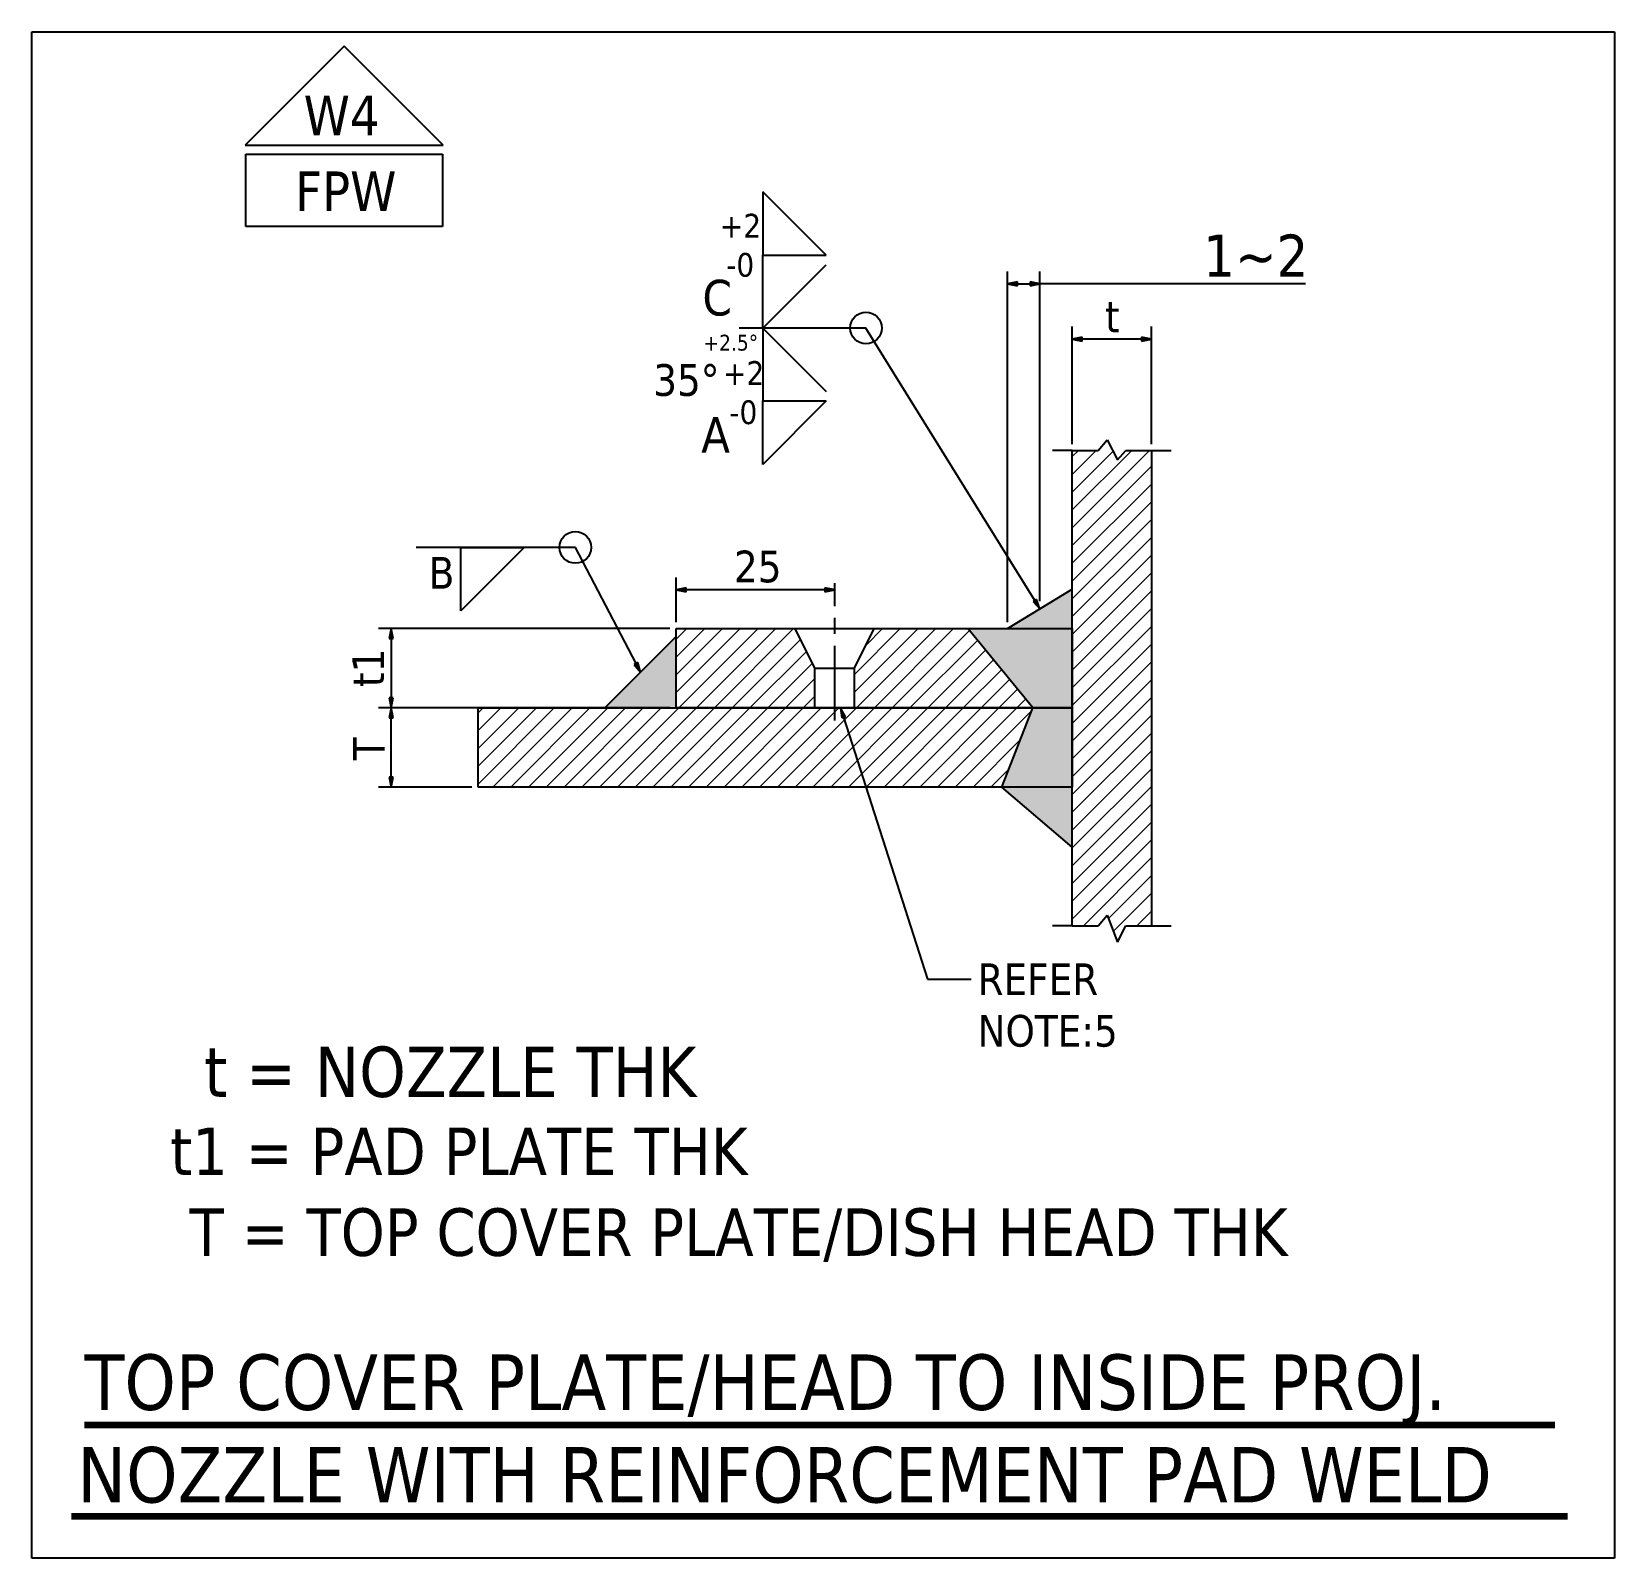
# Model space of a CAD drawing. Header units: millimetres. Extents: x 82 to 482, y 14 to 400.
import ezdxf

# ---------------------------------------------------------------- set-up
doc = ezdxf.new("R2010")
doc.units = ezdxf.units.MM
for name, color, linetype, lineweight in [('Centerline (ANSI)', 7, 'Continuous', 25), ('Dimension (ANSI)', 7, 'Continuous', 25), ('Hatch (ANSI)', 7, 'Continuous', 18), ('Sketch Geometry (ANSI)', 7, 'Continuous', 25), ('Symbol (ANSI)', 7, 'Continuous', 25)]:
    doc.layers.add(name, color=color, linetype=linetype, lineweight=lineweight)

msp = doc.modelspace()

# ---------------------------------------------------------------- linework, layer by layer
for p, q in [((82.06, 14.26), (82.06, 399.59)), ((82.06, 399.59), (481.68, 399.59)), ((481.68, 399.59), (481.68, 14.26)), ((481.68, 14.26), (82.06, 14.26))]:
    msp.add_line(p, q)
at = {"layer": 'Centerline (ANSI)'}
for p, q in [((284.82, 254.59), (284.82, 260.39)), ((284.82, 247.61), (284.82, 251.6)), ((284.82, 238.91), (284.82, 244.61)), ((284.82, 228.91), (284.82, 238.91)), ((284.82, 225.73), (284.82, 228.91))]:
    msp.add_line(p, q, dxfattribs=at)
at = {"layer": 'Dimension (ANSI)'}
for p, q in [((328.46, 250.51), (328.46, 339.08)), ((330.96, 336.41), (328.46, 335.91)), ((328.46, 335.91), (330.96, 335.41)), ((330.96, 335.91), (328.46, 335.91)), ((330.96, 335.41), (330.96, 336.41)), ((330.96, 335.91), (334.14, 335.91)), ((334.14, 336.41), (334.14, 335.41)), ((336.64, 335.91), (334.14, 336.41)), ((334.14, 335.41), (336.64, 335.91)), ((334.14, 335.91), (336.64, 335.91)), ((336.64, 255.81), (336.64, 339.08)), ((403.73, 335.91), (336.64, 335.91)), ((344.82, 295.51), (344.82, 325.14)), ((364.82, 295.51), (364.82, 325.14)), ((347.32, 322.46), (344.82, 321.96)), ((344.82, 321.96), (347.32, 321.46)), ((347.32, 321.96), (344.82, 321.96)), ((347.32, 321.46), (347.32, 322.46)), ((362.32, 321.96), (347.32, 321.96)), ((362.32, 322.46), (362.32, 321.46)), ((364.82, 321.96), (362.32, 322.46)), ((362.32, 321.46), (364.82, 321.96)), ((362.32, 321.96), (364.82, 321.96)), ((244.82, 250.51), (244.82, 261.85)), ((247.32, 259.18), (244.82, 258.68)), ((244.82, 258.68), (247.32, 258.18)), ((247.32, 258.68), (244.82, 258.68)), ((247.32, 258.18), (247.32, 259.18)), ((282.32, 258.68), (247.32, 258.68)), ((282.32, 259.18), (282.32, 258.18)), ((284.82, 258.68), (282.32, 259.18)), ((282.32, 258.18), (284.82, 258.68)), ((282.32, 258.68), (284.82, 258.68)), ((243.22, 248.91), (169.63, 248.91)), ((172.8, 248.91), (172.3, 246.41)), ((173.3, 246.41), (172.8, 248.91)), ((172.8, 246.41), (172.8, 248.91)), ((172.3, 246.41), (173.3, 246.41)), ((172.8, 246.41), (172.8, 231.41)), ((243.22, 228.91), (169.63, 228.91)), ((243.22, 228.91), (169.64, 228.91)), ((173.3, 231.41), (172.3, 231.41)), ((172.3, 231.41), (172.8, 228.91)), ((172.82, 228.91), (172.32, 226.41)), ((172.8, 228.91), (173.3, 231.41)), ((172.8, 231.41), (172.8, 228.91)), ((173.32, 226.41), (172.82, 228.91)), ((172.82, 226.41), (172.82, 228.91)), ((172.32, 226.41), (173.32, 226.41)), ((172.82, 211.41), (172.82, 226.41)), ((193.22, 208.91), (169.64, 208.91)), ((173.32, 211.41), (172.32, 211.41)), ((172.32, 211.41), (172.82, 208.91)), ((172.82, 208.91), (173.32, 211.41)), ((172.82, 211.41), (172.82, 208.91))]:
    msp.add_line(p, q, dxfattribs=at)
at = {"layer": 'Dimension (ANSI)', "linetype": 'Continuous'}
for points in [[(330.96, 336.41), (330.96, 335.91), (328.46, 335.91)], [(328.46, 335.91), (330.96, 335.91), (330.96, 335.41)], [(334.14, 336.41), (336.64, 335.91), (334.14, 335.91)], [(334.14, 335.91), (336.64, 335.91), (334.14, 335.41)], [(347.32, 322.46), (347.32, 321.96), (344.82, 321.96)], [(344.82, 321.96), (347.32, 321.96), (347.32, 321.46)], [(362.32, 322.46), (364.82, 321.96), (362.32, 321.96)], [(362.32, 321.96), (364.82, 321.96), (362.32, 321.46)], [(247.32, 259.18), (247.32, 258.68), (244.82, 258.68)], [(244.82, 258.68), (247.32, 258.68), (247.32, 258.18)], [(282.32, 259.18), (284.82, 258.68), (282.32, 258.68)], [(282.32, 258.68), (284.82, 258.68), (282.32, 258.18)], [(172.8, 248.91), (173.3, 246.41), (172.3, 246.41)], [(172.3, 231.41), (173.3, 231.41), (172.8, 228.91)], [(172.82, 228.91), (173.32, 226.41), (172.32, 226.41)], [(172.32, 211.41), (173.32, 211.41), (172.82, 208.91)]]:
    msp.add_solid(points, dxfattribs=at)
at = {"layer": 'Hatch (ANSI)', "linetype": 'Continuous'}
for p, q in [((344.82, 292.35), (346.38, 293.91)), ((344.82, 287.86), (350.87, 293.91)), ((344.82, 278.88), (359.85, 293.91)), ((344.82, 274.39), (364.34, 293.91)), ((344.82, 283.37), (355.12, 293.67)), ((344.82, 269.9), (364.82, 289.9)), ((344.82, 265.41), (364.82, 285.41)), ((344.82, 260.92), (364.82, 280.92)), ((344.82, 256.43), (364.82, 276.43)), ((344.82, 251.94), (364.82, 271.94)), ((344.82, 247.45), (364.82, 267.45)), ((344.82, 242.96), (364.82, 262.96)), ((344.82, 238.47), (364.82, 258.47)), ((344.82, 233.98), (364.82, 253.98)), ((244.82, 246.23), (247.5, 248.91)), ((244.82, 241.74), (251.99, 248.91)), ((244.82, 237.25), (256.48, 248.91)), ((244.82, 232.76), (260.97, 248.91)), ((245.46, 228.91), (265.46, 248.91)), ((249.95, 228.91), (269.95, 248.91)), ((254.44, 228.91), (274.44, 248.91)), ((289.82, 237.35), (301.38, 248.91)), ((289.82, 232.86), (305.87, 248.91)), ((290.36, 228.91), (310.36, 248.91)), ((292.74, 244.77), (296.89, 248.91)), ((294.85, 228.91), (314.85, 248.91)), ((299.34, 228.91), (318.86, 248.43)), ((344.82, 229.49), (364.82, 249.49)), ((258.93, 228.91), (276.19, 246.17)), ((303.83, 228.91), (320.88, 245.96)), ((344.82, 225), (364.82, 245)), ((263.42, 228.91), (277.68, 243.18)), ((267.91, 228.91), (279.18, 240.18)), ((308.32, 228.91), (322.9, 243.49)), ((312.81, 228.91), (324.92, 241.02)), ((344.82, 220.51), (364.82, 240.51)), ((272.4, 228.91), (279.82, 236.33)), ((317.3, 228.91), (326.94, 238.55)), ((321.79, 228.91), (328.96, 236.08)), ((344.82, 216.02), (364.82, 236.02)), ((276.89, 228.91), (279.82, 231.84)), ((326.28, 228.91), (330.98, 233.61)), ((194.82, 227.66), (196.06, 228.91)), ((194.82, 223.17), (200.56, 228.91)), ((194.82, 218.68), (205.05, 228.91)), ((194.82, 214.19), (209.54, 228.91)), ((194.82, 209.7), (214.03, 228.91)), ((198.52, 208.91), (218.52, 228.91)), ((203.01, 208.91), (223.01, 228.91)), ((207.5, 208.91), (227.5, 228.91)), ((211.99, 208.91), (231.99, 228.91)), ((216.48, 208.91), (236.48, 228.91)), ((220.97, 208.91), (240.97, 228.91)), ((225.46, 208.91), (245.46, 228.91)), ((229.95, 208.91), (249.95, 228.91)), ((234.44, 208.91), (254.44, 228.91)), ((238.93, 208.91), (258.93, 228.91)), ((243.42, 208.91), (263.42, 228.91)), ((247.91, 208.91), (267.91, 228.91)), ((252.4, 208.91), (272.4, 228.91)), ((256.89, 208.91), (276.89, 228.91)), ((261.38, 208.91), (281.38, 228.91)), ((265.87, 208.91), (285.87, 228.91)), ((270.36, 208.91), (290.36, 228.91)), ((274.85, 208.91), (294.85, 228.91)), ((279.34, 208.91), (299.34, 228.91)), ((283.83, 208.91), (303.83, 228.91)), ((288.32, 208.91), (308.32, 228.91)), ((292.81, 208.91), (312.81, 228.91)), ((297.3, 208.91), (317.3, 228.91)), ((301.79, 208.91), (321.79, 228.91)), ((306.28, 208.91), (326.28, 228.91)), ((310.77, 208.91), (330.77, 228.91)), ((315.26, 208.91), (334.53, 228.18)), ((330.77, 228.91), (333, 231.14)), ((344.82, 211.53), (364.82, 231.53)), ((344.82, 207.04), (364.82, 227.04)), ((319.75, 208.91), (331.65, 220.81)), ((344.82, 202.55), (364.82, 222.55)), ((344.82, 198.06), (364.82, 218.06)), ((324.24, 208.91), (328.77, 213.44)), ((344.82, 193.57), (364.82, 213.57)), ((344.82, 189.08), (364.82, 209.08)), ((344.82, 184.59), (364.82, 204.59)), ((344.82, 180.1), (364.82, 200.1)), ((344.82, 175.61), (364.82, 195.61)), ((347.61, 173.91), (364.82, 191.12)), ((353.92, 175.73), (364.82, 186.62)), ((355.17, 172.49), (364.82, 182.13)), ((361.08, 173.91), (364.82, 177.64))]:
    msp.add_line(p, q, dxfattribs=at)
for points in [[(344.82, 258.91), (344.82, 248.91), (328.46, 248.91)], [(318.46, 248.91), (344.82, 248.91), (334.82, 228.91)], [(344.82, 248.91), (344.82, 228.91), (334.82, 228.91)], [(244.82, 246.91), (244.82, 228.91), (226.82, 228.91)], [(334.82, 228.91), (344.82, 208.91), (327, 208.91)], [(334.82, 228.91), (344.82, 228.91), (344.82, 208.91)], [(327, 208.91), (344.82, 208.91), (344.82, 193.76)]]:
    msp.add_solid(points, dxfattribs=at)
at = {"layer": 'Sketch Geometry (ANSI)'}
for p, q in [((160.97, 395.91), (135.97, 370.91)), ((185.97, 370.91), (160.97, 395.91)), ((135.97, 370.91), (185.97, 370.91)), ((136.15, 368.65), (185.83, 368.65)), ((136.15, 350.43), (136.15, 368.65)), ((185.83, 368.65), (185.83, 350.43)), ((185.83, 350.43), (136.15, 350.43)), ((351.32, 293.91), (353.58, 296.58)), ((353.58, 296.58), (356.23, 291.55)), ((344.82, 293.91), (339.82, 293.91)), ((344.82, 173.91), (344.82, 293.91)), ((344.82, 293.91), (351.32, 293.91)), ((356.23, 291.55), (358.32, 293.91)), ((358.32, 293.91), (364.82, 293.91)), ((364.82, 293.91), (364.82, 173.91)), ((364.82, 293.91), (369.82, 293.91)), ((328.46, 248.91), (344.82, 258.91)), ((244.82, 228.91), (244.82, 248.91)), ((244.82, 248.91), (344.82, 248.91)), ((279.82, 238.91), (274.82, 248.91)), ((289.82, 238.91), (294.82, 248.91)), ((334.82, 228.91), (318.46, 248.91)), ((318.46, 248.91), (328.46, 248.91)), ((344.82, 248.91), (344.82, 228.91)), ((244.82, 246.91), (226.82, 228.91)), ((279.82, 228.91), (279.82, 238.91)), ((279.82, 238.91), (289.82, 238.91)), ((289.82, 228.91), (289.82, 238.91)), ((194.82, 208.91), (194.82, 228.91)), ((194.82, 228.91), (344.82, 228.91)), ((226.82, 228.91), (244.82, 228.91)), ((344.82, 228.91), (244.82, 228.91)), ((327, 208.91), (334.82, 228.91)), ((344.82, 228.91), (344.82, 208.91)), ((344.82, 208.91), (194.82, 208.91)), ((344.82, 193.76), (327, 208.91)), ((351.32, 173.91), (353.58, 176.59)), ((353.58, 176.59), (356.23, 169.76)), ((344.82, 173.91), (339.82, 173.91)), ((344.82, 173.91), (351.32, 173.91)), ((356.23, 169.76), (358.32, 173.91)), ((358.32, 173.91), (364.82, 173.91)), ((364.82, 173.91), (369.82, 173.91))]:
    msp.add_line(p, q, dxfattribs=at)
at = {"layer": 'Symbol (ANSI)'}
for p, q in [((266.71, 359.18), (266.71, 343.18)), ((282.71, 343.18), (266.71, 359.18)), ((266.71, 340.78), (266.71, 343.18)), ((266.71, 343.18), (282.71, 343.18)), ((266.71, 324.78), (282.71, 340.78)), ((266.71, 324.78), (266.71, 340.78)), ((292.71, 324.78), (260.71, 324.78)), ((266.71, 324.78), (282.71, 308.78)), ((266.71, 324.78), (266.71, 308.78)), ((335.32, 256.03), (292.71, 324.78)), ((266.71, 308.78), (266.71, 306.38)), ((266.71, 290.38), (266.71, 306.38)), ((282.71, 306.38), (266.71, 290.38)), ((266.71, 306.38), (282.71, 306.38)), ((212.4, 269.4), (179.11, 269.4)), ((190.4, 253.4), (190.4, 269.4)), ((206.4, 269.4), (190.4, 253.4)), ((190.4, 269.4), (206.4, 269.4)), ((219.34, 269.4), (209.9, 269.4)), ((234.66, 240.13), (219.34, 269.4)), ((335.75, 256.3), (334.9, 255.77)), ((334.9, 255.77), (336.64, 253.91)), ((335.32, 256.03), (336.64, 253.91)), ((336.64, 253.91), (335.75, 256.3)), ((235.1, 240.36), (234.21, 239.89)), ((234.21, 239.89), (235.82, 237.91)), ((234.66, 240.13), (235.82, 237.91)), ((235.82, 237.91), (235.1, 240.36)), ((286.31, 228.91), (286.6, 226.38)), ((287.55, 226.68), (286.31, 228.91)), ((287.07, 226.53), (286.31, 228.91)), ((286.6, 226.38), (287.55, 226.68)), ((287.07, 226.53), (308.24, 160.42)), ((308.24, 160.42), (319.29, 160.42))]:
    msp.add_line(p, q, dxfattribs=at)
at = {"layer": 'Symbol (ANSI)', "linetype": 'Continuous', "lineweight": 120}
for p, q in [((95.4, 47.96), (466.65, 47.96)), ((92.15, 24.91), (469.89, 24.91))]:
    msp.add_line(p, q, dxfattribs=at)
at = {"layer": 'Symbol (ANSI)'}
for centre in [(292.71, 324.78), (219.34, 269.4)]:
    msp.add_circle(centre, 4, dxfattribs=at)
at = {"layer": 'Symbol (ANSI)', "linetype": 'Continuous'}
for points in [[(335.75, 256.3), (335.94, 255.77), (334.9, 255.77)], [(334.9, 255.77), (335.94, 255.77), (336.64, 253.91)], [(235.1, 240.36), (235.24, 239.89), (234.21, 239.89)], [(234.21, 239.89), (235.24, 239.89), (235.82, 237.91)], [(286.31, 228.91), (287.55, 226.68), (286.56, 226.68)], [(286.56, 226.68), (287.55, 226.68), (286.6, 226.38)]]:
    msp.add_solid(points, dxfattribs=at)

# ---------------------------------------------------------------- texts
at = {"layer": 'Dimension (ANSI)', "attachment_point": 1}
for s, insert, char_height in [('\\fTahoma|b0|i0;\\W1.;1~2', (377.88, 348.38), 10.65), ('\\fTahoma|b0|i0;\\W1.;t', (353.09, 331.68), 8), ('\\fTahoma|b0|i0;\\W1.;25', (259.39, 268.61), 8)]:
    msp.add_mtext(s, dxfattribs=dict(at, insert=insert, char_height=char_height))
at = {"layer": 'Dimension (ANSI)', "char_height": 8, "attachment_point": 1, "rotation": 90}
for s, insert in [('\\fTahoma|b0|i0;\\W1.;t1', (163.06, 234.18)), ('\\fTahoma|b0|i0;\\W1.;T', (163.22, 215.69))]:
    msp.add_mtext(s, dxfattribs=dict(at, insert=insert))
at = {"layer": 'Symbol (ANSI)', "attachment_point": 1}
for s, insert, char_height in [('\\fTahoma|b0|i0;\\W1.;W4', (150.74, 383.44), 10), ('\\fTahoma|b0|i0;\\W1.;FPW', (148.58, 364.31), 10), ('\\fTahoma|b0|i0;\\W1.;+2', (255.82, 353.62), 6), ('\\fTahoma|b0|i0;\\W1.; -0', (255.19, 343.74), 6), ('\\fTahoma|b0|i0;\\W1.;C', (251.43, 336.96), 9), ('\\fTahoma|b0|i0;\\W1.;+2.5°', (251.67, 323.1), 4), ('\\fTahoma|b0|i0;\\W1.;35°', (239, 315.67), 8), ('\\fTahoma|b0|i0;\\W1.;+2', (256.61, 316.43), 6), ('\\fTahoma|b0|i0;\\W1.; -0', (255.98, 306.54), 6), ('\\fTahoma|b0|i0;\\W1.;A', (251.12, 302.34), 9), ('\\fTahoma|b0|i0;\\W1.;B', (182.31, 267), 8), ('\\fTahoma|b0|i0;\\W1.;REFER', (320.89, 164.42), 8), ('\\fTahoma|b0|i0;\\W1.;NOTE:5', (320.89, 151.42), 8), ('\\fTahoma|b0|i0;\\W1.;t = NOZZLE THK', (125.59, 143.42), 12.7), ('\\fTahoma|b0|i0;\\W1.;t1 = PAD PLATE THK', (117.05, 122.99), 12), ('\\fTahoma|b0|i0;\\W1.;T = TOP COVER PLATE/DISH HEAD THK', (121.93, 102.6), 12), ('\\fTahoma|b0|i0;\\W1.;TOP COVER PLATE/HEAD TO INSIDE PROJ.', (95.39, 65.73), 14), ('\\fTahoma|b0|i0;\\W1.;NOZZLE WITH REINFORCEMENT PAD WELD', (93.55, 42.35), 14)]:
    msp.add_mtext(s, dxfattribs=dict(at, insert=insert, char_height=char_height))

doc.saveas('drawing.dxf')
